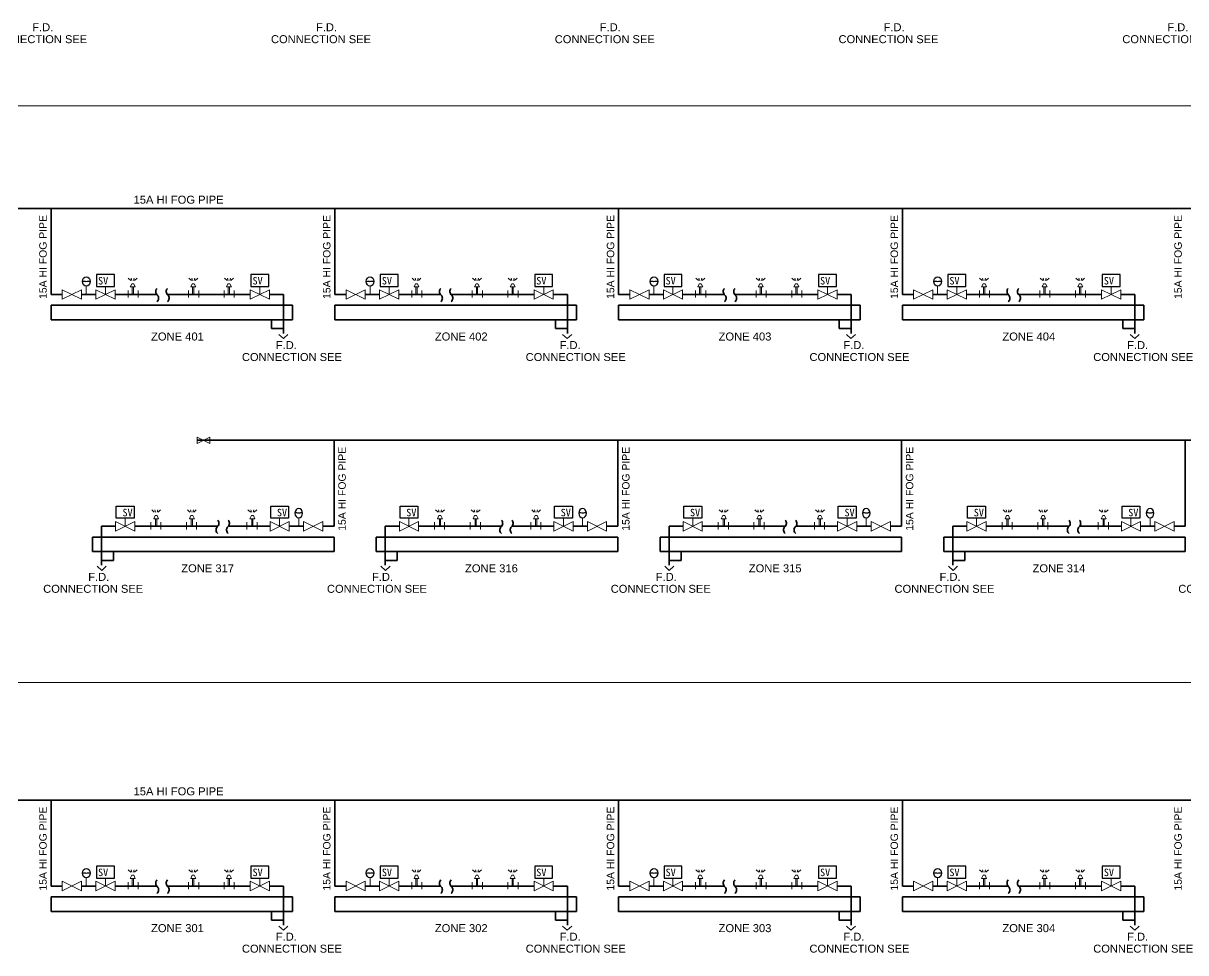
# Model space of a CAD drawing. Header units: millimetres. Extents: x 183 to 3972, y 193 to 1833.
# Drawn here: x 3010.8 to 3376.3, y 491.1 to 783.3 of the extents above; entities that cross this region are included whole.
import ezdxf

# ---------------------------------------------------------------- set-up
doc = ezdxf.new("R2010")
doc.units = ezdxf.units.MM
for name, color, linetype in [('DETL-TXT', 7, 'Continuous'), ('M-CWTR-TEXT', 7, 'Continuous'), ('M-CWTR-VAVE', 7, 'Continuous'), ('M-EQPM-TXT', 7, 'Continuous'), ('M-PIPE-CHWS12', 7, 'Continuous')]:
    doc.layers.add(name, color=color, linetype=linetype)

msp = doc.modelspace()

# ---------------------------------------------------------------- linework, layer by layer
at = {"color": 4, "linetype": 'Continuous', "lineweight": 35}
for p, q in [((3019.55, 694.67), (3019.55, 690.14)), ((3019.55, 694.67), (3095.48, 694.67)), ((3095.48, 690.14), (3095.48, 694.67)), ((3108.76, 694.67), (3108.76, 690.14)), ((3108.76, 694.67), (3184.7, 694.67)), ((3184.7, 690.14), (3184.7, 694.67)), ((3197.98, 694.67), (3197.98, 690.14)), ((3197.98, 694.67), (3273.92, 694.67)), ((3273.92, 690.14), (3273.92, 694.67)), ((3287.2, 694.67), (3287.2, 690.14)), ((3287.2, 694.67), (3363.14, 694.67)), ((3363.14, 690.14), (3363.14, 694.67)), ((3019.55, 690.14), (3095.48, 690.14)), ((3088.89, 687.37), (3088.89, 690.14)), ((3092.64, 687.37), (3088.89, 687.37)), ((3108.76, 690.14), (3184.7, 690.14)), ((3178.11, 687.37), (3178.11, 690.14)), ((3181.86, 687.37), (3178.11, 687.37)), ((3197.98, 690.14), (3273.92, 690.14)), ((3267.33, 687.37), (3267.33, 690.14)), ((3271.08, 687.37), (3267.33, 687.37)), ((3287.2, 690.14), (3363.14, 690.14)), ((3356.55, 687.37), (3356.55, 690.14)), ((3360.3, 687.37), (3356.55, 687.37)), ((3032.57, 617.27), (3032.57, 621.8)), ((3108.51, 621.8), (3032.57, 621.8)), ((3108.51, 621.8), (3108.51, 617.27)), ((3121.79, 617.27), (3121.79, 621.8)), ((3197.73, 621.8), (3121.79, 621.8)), ((3197.73, 621.8), (3197.73, 617.27)), ((3211.01, 617.27), (3211.01, 621.8)), ((3286.94, 621.8), (3211.01, 621.8)), ((3286.94, 621.8), (3286.94, 617.27)), ((3300.23, 617.27), (3300.23, 621.8)), ((3376.16, 621.8), (3300.23, 621.8)), ((3376.16, 621.8), (3376.16, 617.27)), ((3108.51, 617.27), (3032.57, 617.27)), ((3035.41, 614.5), (3039.16, 614.5)), ((3039.16, 614.5), (3039.16, 617.27)), ((3197.73, 617.27), (3121.79, 617.27)), ((3124.63, 614.5), (3128.38, 614.5)), ((3128.38, 614.5), (3128.38, 617.27)), ((3286.94, 617.27), (3211.01, 617.27)), ((3213.85, 614.5), (3217.6, 614.5)), ((3217.6, 614.5), (3217.6, 617.27)), ((3376.16, 617.27), (3300.23, 617.27)), ((3303.06, 614.5), (3306.81, 614.5)), ((3306.81, 614.5), (3306.81, 617.27)), ((3019.55, 508.68), (3019.55, 504.15)), ((3019.55, 508.68), (3095.48, 508.68)), ((3095.48, 504.15), (3095.48, 508.68)), ((3108.76, 508.68), (3108.76, 504.15)), ((3108.76, 508.68), (3184.7, 508.68)), ((3184.7, 504.15), (3184.7, 508.68)), ((3197.98, 508.68), (3197.98, 504.15)), ((3197.98, 508.68), (3273.92, 508.68)), ((3273.92, 504.15), (3273.92, 508.68)), ((3287.2, 508.68), (3287.2, 504.15)), ((3287.2, 508.68), (3363.14, 508.68)), ((3363.14, 504.15), (3363.14, 508.68)), ((3019.55, 504.15), (3095.48, 504.15)), ((3088.89, 501.38), (3088.89, 504.15)), ((3092.64, 501.38), (3088.89, 501.38)), ((3108.76, 504.15), (3184.7, 504.15)), ((3178.11, 501.38), (3178.11, 504.15)), ((3181.86, 501.38), (3178.11, 501.38)), ((3197.98, 504.15), (3273.92, 504.15)), ((3267.33, 501.38), (3267.33, 504.15)), ((3271.08, 501.38), (3267.33, 501.38)), ((3287.2, 504.15), (3363.14, 504.15)), ((3356.55, 501.38), (3356.55, 504.15)), ((3360.3, 501.38), (3356.55, 501.38))]:
    msp.add_line(p, q, dxfattribs=at)
at = {"layer": 'M-CWTR-TEXT', "color": 252, "linetype": 'Continuous', "lineweight": 35}
for p, q in [((3092.64, 686.15), (3092.64, 685.8)), ((3181.86, 686.15), (3181.86, 685.8)), ((3271.08, 686.15), (3271.08, 685.8)), ((3360.3, 686.15), (3360.3, 685.8)), ((3035.41, 613.28), (3035.41, 612.93)), ((3124.63, 613.28), (3124.63, 612.93)), ((3213.85, 613.28), (3213.85, 612.93)), ((3303.06, 613.28), (3303.06, 612.93)), ((3092.64, 500.16), (3092.64, 499.81)), ((3181.86, 500.16), (3181.86, 499.81)), ((3271.08, 500.16), (3271.08, 499.81)), ((3360.3, 500.16), (3360.3, 499.81))]:
    msp.add_line(p, q, dxfattribs=at)
at = {"layer": 'M-CWTR-VAVE', "color": 1, "lineweight": 0}
for p, q in [((2908.98, 757.41), (3881.58, 757.41)), ((2908.98, 576.09), (3881.58, 576.09))]:
    msp.add_line(p, q, dxfattribs=at)
at = {"layer": 'M-CWTR-VAVE', "color": 2, "lineweight": 0}
for p, q in [((3044.63, 702.49), (3043.82, 703.24)), ((3044.96, 702.49), (3044.75, 703.24)), ((3045.49, 702.49), (3045.7, 703.24)), ((3045.82, 702.49), (3046.63, 703.24)), ((3063.65, 702.49), (3062.84, 703.24)), ((3063.98, 702.49), (3063.77, 703.24)), ((3064.5, 702.49), (3064.71, 703.24)), ((3064.83, 702.49), (3065.64, 703.24)), ((3074.86, 702.49), (3074.05, 703.24)), ((3075.19, 702.49), (3074.98, 703.24)), ((3075.72, 702.49), (3075.93, 703.24)), ((3076.05, 702.49), (3076.86, 703.24)), ((3133.85, 702.49), (3133.04, 703.24)), ((3134.18, 702.49), (3133.97, 703.24)), ((3134.71, 702.49), (3134.91, 703.24)), ((3135.03, 702.49), (3135.84, 703.24)), ((3152.87, 702.49), (3152.06, 703.24)), ((3153.2, 702.49), (3152.99, 703.24)), ((3153.72, 702.49), (3153.93, 703.24)), ((3154.05, 702.49), (3154.86, 703.24)), ((3164.08, 702.49), (3163.27, 703.24)), ((3164.41, 702.49), (3164.2, 703.24)), ((3164.94, 702.49), (3165.14, 703.24)), ((3165.26, 702.49), (3166.07, 703.24)), ((3223.07, 702.49), (3222.26, 703.24)), ((3223.4, 702.49), (3223.19, 703.24)), ((3223.92, 702.49), (3224.13, 703.24)), ((3224.25, 702.49), (3225.06, 703.24)), ((3242.09, 702.49), (3241.28, 703.24)), ((3242.42, 702.49), (3242.21, 703.24)), ((3242.94, 702.49), (3243.15, 703.24)), ((3243.27, 702.49), (3244.08, 703.24)), ((3253.3, 702.49), (3252.49, 703.24)), ((3253.63, 702.49), (3253.42, 703.24)), ((3254.15, 702.49), (3254.36, 703.24)), ((3254.48, 702.49), (3255.29, 703.24)), ((3312.29, 702.49), (3311.48, 703.24)), ((3312.62, 702.49), (3312.41, 703.24)), ((3313.14, 702.49), (3313.35, 703.24)), ((3313.47, 702.49), (3314.28, 703.24)), ((3331.31, 702.49), (3330.5, 703.24)), ((3331.63, 702.49), (3331.43, 703.24)), ((3332.16, 702.49), (3332.37, 703.24)), ((3332.49, 702.49), (3333.3, 703.24)), ((3342.52, 702.49), (3341.71, 703.24)), ((3342.85, 702.49), (3342.64, 703.24)), ((3343.37, 702.49), (3343.58, 703.24)), ((3343.7, 702.49), (3344.51, 703.24)), ((3023.07, 699.59), (3023.07, 696.57)), ((3029.1, 699.59), (3023.07, 696.57)), ((3023.07, 699.59), (3029.1, 696.57)), ((3029.1, 696.57), (3029.1, 699.59)), ((3030.63, 698.08), (3030.63, 700.68)), ((3033.62, 699.59), (3033.62, 696.57)), ((3039.66, 699.59), (3033.62, 696.57)), ((3033.62, 699.59), (3039.66, 696.57)), ((3036.64, 698.08), (3036.64, 700.61)), ((3039.66, 696.57), (3039.66, 699.59)), ((3043.75, 699.34), (3043.75, 697.1)), ((3044.45, 700.44), (3044.92, 701.47)), ((3044.45, 700.44), (3046, 700.44)), ((3045.53, 701.47), (3044.92, 701.47)), ((3045.03, 698.36), (3045.03, 700.44)), ((3045.43, 698.36), (3045.43, 700.44)), ((3046, 700.44), (3045.53, 701.47)), ((3046.93, 699.34), (3046.93, 697.1)), ((3062.77, 699.34), (3062.77, 697.1)), ((3063.46, 700.44), (3063.93, 701.47)), ((3063.46, 700.44), (3065.02, 700.44)), ((3064.55, 701.47), (3063.93, 701.47)), ((3064.04, 698.36), (3064.04, 700.44)), ((3064.44, 698.36), (3064.44, 700.44)), ((3065.02, 700.44), (3064.55, 701.47)), ((3065.95, 699.34), (3065.95, 697.1)), ((3073.98, 699.34), (3073.98, 697.1)), ((3074.68, 700.44), (3075.15, 701.47)), ((3074.68, 700.44), (3076.23, 700.44)), ((3075.76, 701.47), (3075.15, 701.47)), ((3075.26, 698.36), (3075.26, 700.44)), ((3075.66, 698.36), (3075.66, 700.44)), ((3076.23, 700.44), (3075.76, 701.47)), ((3077.16, 699.34), (3077.16, 697.1)), ((3082.19, 699.59), (3082.19, 696.57)), ((3088.22, 699.59), (3082.19, 696.57)), ((3082.19, 699.59), (3088.22, 696.57)), ((3085.21, 698.08), (3085.21, 700.61)), ((3088.22, 696.57), (3088.22, 699.59)), ((3112.29, 699.59), (3112.29, 696.57)), ((3118.32, 699.59), (3112.29, 696.57)), ((3112.29, 699.59), (3118.32, 696.57)), ((3118.32, 696.57), (3118.32, 699.59)), ((3119.85, 698.08), (3119.85, 700.68)), ((3122.84, 699.59), (3122.84, 696.57)), ((3128.88, 699.59), (3122.84, 696.57)), ((3122.84, 699.59), (3128.88, 696.57)), ((3125.86, 698.08), (3125.86, 700.61)), ((3128.88, 696.57), (3128.88, 699.59)), ((3132.97, 699.34), (3132.97, 697.1)), ((3133.67, 700.44), (3134.13, 701.47)), ((3133.67, 700.44), (3135.22, 700.44)), ((3134.75, 701.47), (3134.13, 701.47)), ((3134.25, 698.36), (3134.25, 700.44)), ((3134.64, 698.36), (3134.64, 700.44)), ((3135.22, 700.44), (3134.75, 701.47)), ((3136.15, 699.34), (3136.15, 697.1)), ((3151.98, 699.34), (3151.98, 697.1)), ((3152.68, 700.44), (3153.15, 701.47)), ((3152.68, 700.44), (3154.23, 700.44)), ((3153.77, 701.47), (3153.15, 701.47)), ((3153.26, 698.36), (3153.26, 700.44)), ((3153.66, 698.36), (3153.66, 700.44)), ((3154.23, 700.44), (3153.77, 701.47)), ((3155.17, 699.34), (3155.17, 697.1)), ((3163.2, 699.34), (3163.2, 697.1)), ((3163.9, 700.44), (3164.36, 701.47)), ((3163.9, 700.44), (3165.45, 700.44)), ((3164.98, 701.47), (3164.36, 701.47)), ((3164.48, 698.36), (3164.48, 700.44)), ((3164.87, 698.36), (3164.87, 700.44)), ((3165.45, 700.44), (3164.98, 701.47)), ((3166.38, 699.34), (3166.38, 697.1)), ((3171.41, 699.59), (3171.41, 696.57)), ((3177.44, 699.59), (3171.41, 696.57)), ((3171.41, 699.59), (3177.44, 696.57)), ((3174.42, 698.08), (3174.42, 700.61)), ((3177.44, 696.57), (3177.44, 699.59)), ((3201.5, 699.59), (3201.5, 696.57)), ((3207.54, 699.59), (3201.5, 696.57)), ((3201.5, 699.59), (3207.54, 696.57)), ((3207.54, 696.57), (3207.54, 699.59)), ((3209.07, 698.08), (3209.07, 700.68)), ((3212.06, 699.59), (3212.06, 696.57)), ((3218.09, 699.59), (3212.06, 696.57)), ((3212.06, 699.59), (3218.09, 696.57)), ((3215.08, 698.08), (3215.08, 700.61)), ((3218.09, 696.57), (3218.09, 699.59)), ((3222.19, 699.34), (3222.19, 697.1)), ((3222.89, 700.44), (3223.35, 701.47)), ((3222.89, 700.44), (3224.44, 700.44)), ((3223.97, 701.47), (3223.35, 701.47)), ((3223.46, 698.36), (3223.46, 700.44)), ((3223.86, 698.36), (3223.86, 700.44)), ((3224.44, 700.44), (3223.97, 701.47)), ((3225.37, 699.34), (3225.37, 697.1)), ((3241.2, 699.34), (3241.2, 697.1)), ((3241.9, 700.44), (3242.37, 701.47)), ((3241.9, 700.44), (3243.45, 700.44)), ((3242.99, 701.47), (3242.37, 701.47)), ((3242.48, 698.36), (3242.48, 700.44)), ((3242.88, 698.36), (3242.88, 700.44)), ((3243.45, 700.44), (3242.99, 701.47)), ((3244.38, 699.34), (3244.38, 697.1)), ((3252.42, 699.34), (3252.42, 697.1)), ((3253.12, 700.44), (3253.58, 701.47)), ((3253.12, 700.44), (3254.67, 700.44)), ((3254.2, 701.47), (3253.58, 701.47)), ((3253.69, 698.36), (3253.69, 700.44)), ((3254.09, 698.36), (3254.09, 700.44)), ((3254.67, 700.44), (3254.2, 701.47)), ((3255.6, 699.34), (3255.6, 697.1)), ((3260.62, 699.59), (3260.62, 696.57)), ((3266.66, 699.59), (3260.62, 696.57)), ((3260.62, 699.59), (3266.66, 696.57)), ((3263.64, 698.08), (3263.64, 700.61)), ((3266.66, 696.57), (3266.66, 699.59)), ((3290.72, 699.59), (3290.72, 696.57)), ((3296.76, 699.59), (3290.72, 696.57)), ((3290.72, 699.59), (3296.76, 696.57)), ((3296.76, 696.57), (3296.76, 699.59)), ((3298.29, 698.08), (3298.29, 700.68)), ((3301.28, 699.59), (3301.28, 696.57)), ((3307.31, 699.59), (3301.28, 696.57)), ((3301.28, 699.59), (3307.31, 696.57)), ((3304.29, 698.08), (3304.29, 700.61)), ((3307.31, 696.57), (3307.31, 699.59)), ((3311.41, 699.34), (3311.41, 697.1)), ((3312.11, 700.44), (3312.57, 701.47)), ((3312.11, 700.44), (3313.66, 700.44)), ((3313.19, 701.47), (3312.57, 701.47)), ((3312.68, 698.36), (3312.68, 700.44)), ((3313.08, 698.36), (3313.08, 700.44)), ((3313.66, 700.44), (3313.19, 701.47)), ((3314.59, 699.34), (3314.59, 697.1)), ((3330.42, 699.34), (3330.42, 697.1)), ((3331.12, 700.44), (3331.59, 701.47)), ((3331.12, 700.44), (3332.67, 700.44)), ((3332.21, 701.47), (3331.59, 701.47)), ((3331.7, 698.36), (3331.7, 700.44)), ((3332.1, 698.36), (3332.1, 700.44)), ((3332.67, 700.44), (3332.21, 701.47)), ((3333.6, 699.34), (3333.6, 697.1)), ((3341.64, 699.34), (3341.64, 697.1)), ((3342.34, 700.44), (3342.8, 701.47)), ((3342.34, 700.44), (3343.89, 700.44)), ((3343.42, 701.47), (3342.8, 701.47)), ((3342.91, 698.36), (3342.91, 700.44)), ((3343.31, 698.36), (3343.31, 700.44)), ((3343.89, 700.44), (3343.42, 701.47)), ((3344.82, 699.34), (3344.82, 697.1)), ((3349.84, 699.59), (3349.84, 696.57)), ((3355.88, 699.59), (3349.84, 696.57)), ((3349.84, 699.59), (3355.88, 696.57)), ((3352.86, 698.08), (3352.86, 700.61)), ((3355.88, 696.57), (3355.88, 699.59)), ((3091.16, 685.5), (3092.59, 684.21)), ((3094.02, 685.5), (3092.59, 684.21)), ((3180.38, 685.5), (3181.81, 684.21)), ((3183.24, 685.5), (3181.81, 684.21)), ((3269.6, 685.5), (3271.03, 684.21)), ((3272.46, 685.5), (3271.03, 684.21)), ((3358.82, 685.5), (3360.25, 684.21)), ((3361.68, 685.5), (3360.25, 684.21)), ((3065.43, 653.27), (3065.43, 651.26)), ((3065.43, 653.27), (3069.45, 651.26)), ((3069.45, 653.27), (3065.43, 651.26)), ((3069.45, 651.26), (3069.45, 653.27)), ((3052.01, 629.62), (3051.2, 630.37)), ((3052.34, 629.62), (3052.13, 630.37)), ((3052.86, 629.62), (3053.07, 630.37)), ((3053.19, 629.62), (3054, 630.37)), ((3063.22, 629.62), (3062.41, 630.37)), ((3063.55, 629.62), (3063.34, 630.37)), ((3064.08, 629.62), (3064.28, 630.37)), ((3064.4, 629.62), (3065.21, 630.37)), ((3082.24, 629.62), (3081.43, 630.37)), ((3082.57, 629.62), (3082.36, 630.37)), ((3083.09, 629.62), (3083.3, 630.37)), ((3083.42, 629.62), (3084.23, 630.37)), ((3141.23, 629.62), (3140.42, 630.37)), ((3141.55, 629.62), (3141.35, 630.37)), ((3142.08, 629.62), (3142.29, 630.37)), ((3142.41, 629.62), (3143.22, 630.37)), ((3152.44, 629.62), (3151.63, 630.37)), ((3152.77, 629.62), (3152.56, 630.37)), ((3153.29, 629.62), (3153.5, 630.37)), ((3153.62, 629.62), (3154.43, 630.37)), ((3171.46, 629.62), (3170.65, 630.37)), ((3171.78, 629.62), (3171.58, 630.37)), ((3172.31, 629.62), (3172.52, 630.37)), ((3172.64, 629.62), (3173.45, 630.37)), ((3230.44, 629.62), (3229.63, 630.37)), ((3230.77, 629.62), (3230.57, 630.37)), ((3231.3, 629.62), (3231.51, 630.37)), ((3231.63, 629.62), (3232.44, 630.37)), ((3241.66, 629.62), (3240.85, 630.37)), ((3241.99, 629.62), (3241.78, 630.37)), ((3242.51, 629.62), (3242.72, 630.37)), ((3242.84, 629.62), (3243.65, 630.37)), ((3260.67, 629.62), (3259.86, 630.37)), ((3261, 629.62), (3260.8, 630.37)), ((3261.53, 629.62), (3261.74, 630.37)), ((3261.86, 629.62), (3262.67, 630.37)), ((3319.66, 629.62), (3318.85, 630.37)), ((3319.99, 629.62), (3319.78, 630.37)), ((3320.52, 629.62), (3320.72, 630.37)), ((3320.85, 629.62), (3321.65, 630.37)), ((3330.88, 629.62), (3330.07, 630.37)), ((3331.21, 629.62), (3331, 630.37)), ((3331.73, 629.62), (3331.94, 630.37)), ((3332.06, 629.62), (3332.87, 630.37)), ((3349.89, 629.62), (3349.08, 630.37)), ((3350.22, 629.62), (3350.01, 630.37)), ((3350.75, 629.62), (3350.95, 630.37)), ((3351.08, 629.62), (3351.88, 630.37)), ((3039.83, 623.7), (3039.83, 626.72)), ((3039.83, 626.72), (3045.87, 623.7)), ((3045.87, 626.72), (3039.83, 623.7)), ((3042.85, 625.21), (3042.85, 627.74)), ((3045.87, 626.72), (3045.87, 623.7)), ((3050.89, 626.47), (3050.89, 624.23)), ((3051.82, 627.57), (3052.29, 628.6)), ((3053.37, 627.57), (3051.82, 627.57)), ((3052.29, 628.6), (3052.91, 628.6)), ((3052.4, 625.49), (3052.4, 627.57)), ((3052.8, 625.49), (3052.8, 627.57)), ((3053.37, 627.57), (3052.91, 628.6)), ((3054.07, 626.47), (3054.07, 624.23)), ((3062.11, 626.47), (3062.11, 624.23)), ((3063.04, 627.57), (3063.5, 628.6)), ((3064.59, 627.57), (3063.04, 627.57)), ((3063.5, 628.6), (3064.12, 628.6)), ((3063.61, 625.49), (3063.61, 627.57)), ((3064.01, 625.49), (3064.01, 627.57)), ((3064.59, 627.57), (3064.12, 628.6)), ((3065.29, 626.47), (3065.29, 624.23)), ((3081.12, 626.47), (3081.12, 624.23)), ((3082.05, 627.57), (3082.52, 628.6)), ((3083.6, 627.57), (3082.05, 627.57)), ((3082.52, 628.6), (3083.14, 628.6)), ((3082.63, 625.49), (3082.63, 627.57)), ((3083.03, 625.49), (3083.03, 627.57)), ((3083.6, 627.57), (3083.14, 628.6)), ((3084.3, 626.47), (3084.3, 624.23)), ((3088.4, 623.7), (3088.4, 626.72)), ((3088.4, 626.72), (3094.43, 623.7)), ((3094.43, 626.72), (3088.4, 623.7)), ((3091.41, 625.21), (3091.41, 627.74)), ((3094.43, 626.72), (3094.43, 623.7)), ((3097.42, 625.21), (3097.42, 627.81)), ((3098.95, 623.7), (3098.95, 626.72)), ((3098.95, 626.72), (3104.99, 623.7)), ((3104.99, 626.72), (3098.95, 623.7)), ((3104.99, 626.72), (3104.99, 623.7)), ((3129.05, 623.7), (3129.05, 626.72)), ((3129.05, 626.72), (3135.08, 623.7)), ((3135.08, 626.72), (3129.05, 623.7)), ((3132.07, 625.21), (3132.07, 627.74)), ((3135.08, 626.72), (3135.08, 623.7)), ((3140.11, 626.47), (3140.11, 624.23)), ((3141.04, 627.57), (3141.51, 628.6)), ((3142.59, 627.57), (3141.04, 627.57)), ((3141.51, 628.6), (3142.13, 628.6)), ((3141.62, 625.49), (3141.62, 627.57)), ((3142.02, 625.49), (3142.02, 627.57)), ((3142.59, 627.57), (3142.13, 628.6)), ((3143.29, 626.47), (3143.29, 624.23)), ((3151.32, 626.47), (3151.32, 624.23)), ((3152.26, 627.57), (3152.72, 628.6)), ((3153.81, 627.57), (3152.26, 627.57)), ((3152.72, 628.6), (3153.34, 628.6)), ((3152.83, 625.49), (3152.83, 627.57)), ((3153.23, 625.49), (3153.23, 627.57)), ((3153.81, 627.57), (3153.34, 628.6)), ((3154.51, 626.47), (3154.51, 624.23)), ((3170.34, 626.47), (3170.34, 624.23)), ((3171.27, 627.57), (3171.74, 628.6)), ((3172.82, 627.57), (3171.27, 627.57)), ((3171.74, 628.6), (3172.36, 628.6)), ((3171.85, 625.49), (3171.85, 627.57)), ((3172.25, 625.49), (3172.25, 627.57)), ((3172.82, 627.57), (3172.36, 628.6)), ((3173.52, 626.47), (3173.52, 624.23)), ((3177.62, 623.7), (3177.62, 626.72)), ((3177.62, 626.72), (3183.65, 623.7)), ((3183.65, 626.72), (3177.62, 623.7)), ((3180.63, 625.21), (3180.63, 627.74)), ((3183.65, 626.72), (3183.65, 623.7)), ((3186.64, 625.21), (3186.64, 627.81)), ((3188.17, 623.7), (3188.17, 626.72)), ((3188.17, 626.72), (3194.21, 623.7)), ((3194.21, 626.72), (3188.17, 623.7)), ((3194.21, 626.72), (3194.21, 623.7)), ((3218.27, 623.7), (3218.27, 626.72)), ((3218.27, 626.72), (3224.3, 623.7)), ((3224.3, 626.72), (3218.27, 623.7)), ((3221.29, 625.21), (3221.29, 627.74)), ((3224.3, 626.72), (3224.3, 623.7)), ((3229.33, 626.47), (3229.33, 624.23)), ((3230.26, 627.57), (3230.73, 628.6)), ((3231.81, 627.57), (3230.26, 627.57)), ((3230.73, 628.6), (3231.34, 628.6)), ((3230.83, 625.49), (3230.83, 627.57)), ((3231.23, 625.49), (3231.23, 627.57)), ((3231.81, 627.57), (3231.34, 628.6)), ((3232.51, 626.47), (3232.51, 624.23)), ((3240.54, 626.47), (3240.54, 624.23)), ((3241.47, 627.57), (3241.94, 628.6)), ((3243.03, 627.57), (3241.47, 627.57)), ((3241.94, 628.6), (3242.56, 628.6)), ((3242.05, 625.49), (3242.05, 627.57)), ((3242.45, 625.49), (3242.45, 627.57)), ((3243.03, 627.57), (3242.56, 628.6)), ((3243.72, 626.47), (3243.72, 624.23)), ((3259.56, 626.47), (3259.56, 624.23)), ((3260.49, 627.57), (3260.96, 628.6)), ((3262.04, 627.57), (3260.49, 627.57)), ((3260.96, 628.6), (3261.57, 628.6)), ((3261.06, 625.49), (3261.06, 627.57)), ((3261.46, 625.49), (3261.46, 627.57)), ((3262.04, 627.57), (3261.57, 628.6)), ((3262.74, 626.47), (3262.74, 624.23)), ((3266.83, 623.7), (3266.83, 626.72)), ((3266.83, 626.72), (3272.87, 623.7)), ((3272.87, 626.72), (3266.83, 623.7)), ((3269.85, 625.21), (3269.85, 627.74)), ((3272.87, 626.72), (3272.87, 623.7)), ((3275.86, 625.21), (3275.86, 627.81)), ((3277.39, 623.7), (3277.39, 626.72)), ((3277.39, 626.72), (3283.42, 623.7)), ((3283.42, 626.72), (3277.39, 623.7)), ((3283.42, 626.72), (3283.42, 623.7)), ((3307.49, 623.7), (3307.49, 626.72)), ((3307.49, 626.72), (3313.52, 623.7)), ((3313.52, 626.72), (3307.49, 623.7)), ((3310.5, 625.21), (3310.5, 627.74)), ((3313.52, 626.72), (3313.52, 623.7)), ((3318.55, 626.47), (3318.55, 624.23)), ((3319.48, 627.57), (3319.95, 628.6)), ((3321.03, 627.57), (3319.48, 627.57)), ((3319.95, 628.6), (3320.56, 628.6)), ((3320.05, 625.49), (3320.05, 627.57)), ((3320.45, 625.49), (3320.45, 627.57)), ((3321.03, 627.57), (3320.56, 628.6)), ((3321.73, 626.47), (3321.73, 624.23)), ((3329.76, 626.47), (3329.76, 624.23)), ((3330.69, 627.57), (3331.16, 628.6)), ((3332.24, 627.57), (3330.69, 627.57)), ((3331.16, 628.6), (3331.78, 628.6)), ((3331.27, 625.49), (3331.27, 627.57)), ((3331.67, 625.49), (3331.67, 627.57)), ((3332.24, 627.57), (3331.78, 628.6)), ((3332.94, 626.47), (3332.94, 624.23)), ((3348.78, 626.47), (3348.78, 624.23)), ((3349.71, 627.57), (3350.18, 628.6)), ((3351.26, 627.57), (3349.71, 627.57)), ((3350.18, 628.6), (3350.79, 628.6)), ((3350.28, 625.49), (3350.28, 627.57)), ((3350.68, 625.49), (3350.68, 627.57)), ((3351.26, 627.57), (3350.79, 628.6)), ((3351.96, 626.47), (3351.96, 624.23)), ((3356.05, 623.7), (3356.05, 626.72)), ((3356.05, 626.72), (3362.09, 623.7)), ((3362.09, 626.72), (3356.05, 623.7)), ((3359.07, 625.21), (3359.07, 627.74)), ((3362.09, 626.72), (3362.09, 623.7)), ((3365.08, 625.21), (3365.08, 627.81)), ((3366.61, 623.7), (3366.61, 626.72)), ((3366.61, 626.72), (3372.64, 623.7)), ((3372.64, 626.72), (3366.61, 623.7)), ((3372.64, 626.72), (3372.64, 623.7)), ((3034.03, 612.63), (3035.46, 611.34)), ((3036.89, 612.63), (3035.46, 611.34)), ((3123.25, 612.63), (3124.68, 611.34)), ((3126.11, 612.63), (3124.68, 611.34)), ((3212.47, 612.63), (3213.9, 611.34)), ((3215.33, 612.63), (3213.9, 611.34)), ((3301.69, 612.63), (3303.12, 611.34)), ((3304.55, 612.63), (3303.12, 611.34)), ((3044.63, 516.49), (3043.82, 517.25)), ((3044.45, 514.45), (3044.92, 515.48)), ((3044.96, 516.49), (3044.75, 517.25)), ((3045.53, 515.48), (3044.92, 515.48)), ((3045.49, 516.49), (3045.7, 517.25)), ((3046, 514.45), (3045.53, 515.48)), ((3045.82, 516.49), (3046.63, 517.25)), ((3063.65, 516.49), (3062.84, 517.25)), ((3063.46, 514.45), (3063.93, 515.48)), ((3063.98, 516.49), (3063.77, 517.25)), ((3064.55, 515.48), (3063.93, 515.48)), ((3064.5, 516.49), (3064.71, 517.25)), ((3065.02, 514.45), (3064.55, 515.48)), ((3064.83, 516.49), (3065.64, 517.25)), ((3074.86, 516.49), (3074.05, 517.25)), ((3074.68, 514.45), (3075.15, 515.48)), ((3075.19, 516.49), (3074.98, 517.25)), ((3075.76, 515.48), (3075.15, 515.48)), ((3075.72, 516.49), (3075.93, 517.25)), ((3076.23, 514.45), (3075.76, 515.48)), ((3076.05, 516.49), (3076.86, 517.25)), ((3133.85, 516.49), (3133.04, 517.25)), ((3133.67, 514.45), (3134.13, 515.48)), ((3134.18, 516.49), (3133.97, 517.25)), ((3134.75, 515.48), (3134.13, 515.48)), ((3134.71, 516.49), (3134.91, 517.25)), ((3135.22, 514.45), (3134.75, 515.48)), ((3135.03, 516.49), (3135.84, 517.25)), ((3152.87, 516.49), (3152.06, 517.25)), ((3152.68, 514.45), (3153.15, 515.48)), ((3153.2, 516.49), (3152.99, 517.25)), ((3153.77, 515.48), (3153.15, 515.48)), ((3153.72, 516.49), (3153.93, 517.25)), ((3154.23, 514.45), (3153.77, 515.48)), ((3154.05, 516.49), (3154.86, 517.25)), ((3164.08, 516.49), (3163.27, 517.25)), ((3163.9, 514.45), (3164.36, 515.48)), ((3164.41, 516.49), (3164.2, 517.25)), ((3164.98, 515.48), (3164.36, 515.48)), ((3164.94, 516.49), (3165.14, 517.25)), ((3165.45, 514.45), (3164.98, 515.48)), ((3165.26, 516.49), (3166.07, 517.25)), ((3223.07, 516.49), (3222.26, 517.25)), ((3222.89, 514.45), (3223.35, 515.48)), ((3223.4, 516.49), (3223.19, 517.25)), ((3223.97, 515.48), (3223.35, 515.48)), ((3223.92, 516.49), (3224.13, 517.25)), ((3224.44, 514.45), (3223.97, 515.48)), ((3224.25, 516.49), (3225.06, 517.25)), ((3242.09, 516.49), (3241.28, 517.25)), ((3241.9, 514.45), (3242.37, 515.48)), ((3242.42, 516.49), (3242.21, 517.25)), ((3242.99, 515.48), (3242.37, 515.48)), ((3242.94, 516.49), (3243.15, 517.25)), ((3243.45, 514.45), (3242.99, 515.48)), ((3243.27, 516.49), (3244.08, 517.25)), ((3253.3, 516.49), (3252.49, 517.25)), ((3253.12, 514.45), (3253.58, 515.48)), ((3253.63, 516.49), (3253.42, 517.25)), ((3254.2, 515.48), (3253.58, 515.48)), ((3254.15, 516.49), (3254.36, 517.25)), ((3254.67, 514.45), (3254.2, 515.48)), ((3254.48, 516.49), (3255.29, 517.25)), ((3312.29, 516.49), (3311.48, 517.25)), ((3312.11, 514.45), (3312.57, 515.48)), ((3312.62, 516.49), (3312.41, 517.25)), ((3313.19, 515.48), (3312.57, 515.48)), ((3313.14, 516.49), (3313.35, 517.25)), ((3313.66, 514.45), (3313.19, 515.48)), ((3313.47, 516.49), (3314.28, 517.25)), ((3331.31, 516.49), (3330.5, 517.25)), ((3331.12, 514.45), (3331.59, 515.48)), ((3331.63, 516.49), (3331.43, 517.25)), ((3332.21, 515.48), (3331.59, 515.48)), ((3332.16, 516.49), (3332.37, 517.25)), ((3332.67, 514.45), (3332.21, 515.48)), ((3332.49, 516.49), (3333.3, 517.25)), ((3342.52, 516.49), (3341.71, 517.25)), ((3342.34, 514.45), (3342.8, 515.48)), ((3342.85, 516.49), (3342.64, 517.25)), ((3343.42, 515.48), (3342.8, 515.48)), ((3343.37, 516.49), (3343.58, 517.25)), ((3343.89, 514.45), (3343.42, 515.48)), ((3343.7, 516.49), (3344.51, 517.25)), ((3023.07, 513.59), (3023.07, 510.58)), ((3029.1, 513.59), (3023.07, 510.58)), ((3023.07, 513.59), (3029.1, 510.58)), ((3029.1, 510.58), (3029.1, 513.59)), ((3030.63, 512.09), (3030.63, 514.69)), ((3033.62, 513.59), (3033.62, 510.58)), ((3039.66, 513.59), (3033.62, 510.58)), ((3033.62, 513.59), (3039.66, 510.58)), ((3036.64, 512.09), (3036.64, 514.62)), ((3039.66, 510.58), (3039.66, 513.59)), ((3043.75, 513.35), (3043.75, 511.11)), ((3044.45, 514.45), (3046, 514.45)), ((3045.03, 512.37), (3045.03, 514.45)), ((3045.43, 512.37), (3045.43, 514.45)), ((3046.93, 513.35), (3046.93, 511.11)), ((3062.77, 513.35), (3062.77, 511.11)), ((3063.46, 514.45), (3065.02, 514.45)), ((3064.04, 512.37), (3064.04, 514.45)), ((3064.44, 512.37), (3064.44, 514.45)), ((3065.95, 513.35), (3065.95, 511.11)), ((3073.98, 513.35), (3073.98, 511.11)), ((3074.68, 514.45), (3076.23, 514.45)), ((3075.26, 512.37), (3075.26, 514.45)), ((3075.66, 512.37), (3075.66, 514.45)), ((3077.16, 513.35), (3077.16, 511.11)), ((3082.19, 513.59), (3082.19, 510.58)), ((3088.22, 513.59), (3082.19, 510.58)), ((3082.19, 513.59), (3088.22, 510.58)), ((3085.21, 512.09), (3085.21, 514.62)), ((3088.22, 510.58), (3088.22, 513.59)), ((3112.29, 513.59), (3112.29, 510.58)), ((3118.32, 513.59), (3112.29, 510.58)), ((3112.29, 513.59), (3118.32, 510.58)), ((3118.32, 510.58), (3118.32, 513.59)), ((3119.85, 512.09), (3119.85, 514.69)), ((3122.84, 513.59), (3122.84, 510.58)), ((3128.88, 513.59), (3122.84, 510.58)), ((3122.84, 513.59), (3128.88, 510.58)), ((3125.86, 512.09), (3125.86, 514.62)), ((3128.88, 510.58), (3128.88, 513.59)), ((3132.97, 513.35), (3132.97, 511.11)), ((3133.67, 514.45), (3135.22, 514.45)), ((3134.25, 512.37), (3134.25, 514.45)), ((3134.64, 512.37), (3134.64, 514.45)), ((3136.15, 513.35), (3136.15, 511.11)), ((3151.98, 513.35), (3151.98, 511.11)), ((3152.68, 514.45), (3154.23, 514.45)), ((3153.26, 512.37), (3153.26, 514.45)), ((3153.66, 512.37), (3153.66, 514.45)), ((3155.17, 513.35), (3155.17, 511.11)), ((3163.2, 513.35), (3163.2, 511.11)), ((3163.9, 514.45), (3165.45, 514.45)), ((3164.48, 512.37), (3164.48, 514.45)), ((3164.87, 512.37), (3164.87, 514.45)), ((3166.38, 513.35), (3166.38, 511.11)), ((3171.41, 513.59), (3171.41, 510.58)), ((3177.44, 513.59), (3171.41, 510.58)), ((3171.41, 513.59), (3177.44, 510.58)), ((3174.42, 512.09), (3174.42, 514.62)), ((3177.44, 510.58), (3177.44, 513.59)), ((3201.5, 513.59), (3201.5, 510.58)), ((3207.54, 513.59), (3201.5, 510.58)), ((3201.5, 513.59), (3207.54, 510.58)), ((3207.54, 510.58), (3207.54, 513.59)), ((3209.07, 512.09), (3209.07, 514.69)), ((3212.06, 513.59), (3212.06, 510.58)), ((3218.09, 513.59), (3212.06, 510.58)), ((3212.06, 513.59), (3218.09, 510.58)), ((3215.08, 512.09), (3215.08, 514.62)), ((3218.09, 510.58), (3218.09, 513.59)), ((3222.19, 513.35), (3222.19, 511.11)), ((3222.89, 514.45), (3224.44, 514.45)), ((3223.46, 512.37), (3223.46, 514.45)), ((3223.86, 512.37), (3223.86, 514.45)), ((3225.37, 513.35), (3225.37, 511.11)), ((3241.2, 513.35), (3241.2, 511.11)), ((3241.9, 514.45), (3243.45, 514.45)), ((3242.48, 512.37), (3242.48, 514.45)), ((3242.88, 512.37), (3242.88, 514.45)), ((3244.38, 513.35), (3244.38, 511.11)), ((3252.42, 513.35), (3252.42, 511.11)), ((3253.12, 514.45), (3254.67, 514.45)), ((3253.69, 512.37), (3253.69, 514.45)), ((3254.09, 512.37), (3254.09, 514.45)), ((3255.6, 513.35), (3255.6, 511.11)), ((3260.62, 513.59), (3260.62, 510.58)), ((3266.66, 513.59), (3260.62, 510.58)), ((3260.62, 513.59), (3266.66, 510.58)), ((3263.64, 512.09), (3263.64, 514.62)), ((3266.66, 510.58), (3266.66, 513.59)), ((3290.72, 513.59), (3290.72, 510.58)), ((3296.76, 513.59), (3290.72, 510.58)), ((3290.72, 513.59), (3296.76, 510.58)), ((3296.76, 510.58), (3296.76, 513.59)), ((3298.29, 512.09), (3298.29, 514.69)), ((3301.28, 513.59), (3301.28, 510.58)), ((3307.31, 513.59), (3301.28, 510.58)), ((3301.28, 513.59), (3307.31, 510.58)), ((3304.29, 512.09), (3304.29, 514.62)), ((3307.31, 510.58), (3307.31, 513.59)), ((3311.41, 513.35), (3311.41, 511.11)), ((3312.11, 514.45), (3313.66, 514.45)), ((3312.68, 512.37), (3312.68, 514.45)), ((3313.08, 512.37), (3313.08, 514.45)), ((3314.59, 513.35), (3314.59, 511.11)), ((3330.42, 513.35), (3330.42, 511.11)), ((3331.12, 514.45), (3332.67, 514.45)), ((3331.7, 512.37), (3331.7, 514.45)), ((3332.1, 512.37), (3332.1, 514.45)), ((3333.6, 513.35), (3333.6, 511.11)), ((3341.64, 513.35), (3341.64, 511.11)), ((3342.34, 514.45), (3343.89, 514.45)), ((3342.91, 512.37), (3342.91, 514.45)), ((3343.31, 512.37), (3343.31, 514.45)), ((3344.82, 513.35), (3344.82, 511.11)), ((3349.84, 513.59), (3349.84, 510.58)), ((3355.88, 513.59), (3349.84, 510.58)), ((3349.84, 513.59), (3355.88, 510.58)), ((3352.86, 512.09), (3352.86, 514.62)), ((3355.88, 510.58), (3355.88, 513.59)), ((3091.16, 499.51), (3092.59, 498.22)), ((3094.02, 499.51), (3092.59, 498.22)), ((3180.38, 499.51), (3181.81, 498.22)), ((3183.24, 499.51), (3181.81, 498.22)), ((3269.6, 499.51), (3271.03, 498.22)), ((3272.46, 499.51), (3271.03, 498.22)), ((3358.82, 499.51), (3360.25, 498.22)), ((3361.68, 499.51), (3360.25, 498.22))]:
    msp.add_line(p, q, dxfattribs=at)
at = {"layer": 'M-CWTR-VAVE', "color": 2}
for points in [[(3033.82, 700.61), (3039.45, 700.61), (3039.45, 704.38), (3033.82, 704.38)], [(3082.39, 700.61), (3088.02, 700.61), (3088.02, 704.38), (3082.39, 704.38)], [(3123.04, 700.61), (3128.67, 700.61), (3128.67, 704.38), (3123.04, 704.38)], [(3171.61, 700.61), (3177.24, 700.61), (3177.24, 704.38), (3171.61, 704.38)], [(3212.26, 700.61), (3217.89, 700.61), (3217.89, 704.38), (3212.26, 704.38)], [(3260.83, 700.61), (3266.46, 700.61), (3266.46, 704.38), (3260.83, 704.38)], [(3301.48, 700.61), (3307.11, 700.61), (3307.11, 704.38), (3301.48, 704.38)], [(3350.05, 700.61), (3355.68, 700.61), (3355.68, 704.38), (3350.05, 704.38)], [(3045.66, 627.74), (3040.03, 627.74), (3040.03, 631.51), (3045.66, 631.51)], [(3094.23, 627.74), (3088.6, 627.74), (3088.6, 631.51), (3094.23, 631.51)], [(3134.88, 627.74), (3129.25, 627.74), (3129.25, 631.51), (3134.88, 631.51)], [(3183.45, 627.74), (3177.82, 627.74), (3177.82, 631.51), (3183.45, 631.51)], [(3224.1, 627.74), (3218.47, 627.74), (3218.47, 631.51), (3224.1, 631.51)], [(3272.67, 627.74), (3267.04, 627.74), (3267.04, 631.51), (3272.67, 631.51)], [(3313.32, 627.74), (3307.69, 627.74), (3307.69, 631.51), (3313.32, 631.51)], [(3361.89, 627.74), (3356.26, 627.74), (3356.26, 631.51), (3361.89, 631.51)], [(3033.82, 514.62), (3039.45, 514.62), (3039.45, 518.39), (3033.82, 518.39)], [(3082.39, 514.62), (3088.02, 514.62), (3088.02, 518.39), (3082.39, 518.39)], [(3123.04, 514.62), (3128.67, 514.62), (3128.67, 518.39), (3123.04, 518.39)], [(3171.61, 514.62), (3177.24, 514.62), (3177.24, 518.39), (3171.61, 518.39)], [(3212.26, 514.62), (3217.89, 514.62), (3217.89, 518.39), (3212.26, 518.39)], [(3260.83, 514.62), (3266.46, 514.62), (3266.46, 518.39), (3260.83, 518.39)], [(3301.48, 514.62), (3307.11, 514.62), (3307.11, 518.39), (3301.48, 518.39)], [(3350.05, 514.62), (3355.68, 514.62), (3355.68, 518.39), (3350.05, 518.39)]]:
    msp.add_lwpolyline(points, close=True, dxfattribs=at)
for centre in [(3030.63, 702.17), (3119.85, 702.17), (3209.07, 702.17), (3298.29, 702.17), (3030.63, 516.18), (3119.85, 516.18), (3209.07, 516.18), (3298.29, 516.18)]:
    msp.add_ellipse(centre, major_axis=(0, -1.49), ratio=0.800659, dxfattribs=at)
at = {"layer": 'M-CWTR-VAVE', "color": 2, "extrusion": (0, 0, -1)}
for centre in [(3097.42, 629.3), (3186.64, 629.3), (3275.86, 629.3), (3365.08, 629.3)]:
    msp.add_ellipse(centre, major_axis=(0, -1.49), ratio=0.800659, dxfattribs=at)
at = {"layer": 'M-CWTR-VAVE', "color": 2}
for points in [[(3029.44, 702.17), (3029.92, 702.4), (3030.57, 701.99), (3031.24, 702.42), (3031.64, 702.24), (3031.83, 702.17)], [(3118.66, 702.17), (3119.14, 702.4), (3119.78, 701.99), (3120.46, 702.42), (3120.86, 702.24), (3121.05, 702.17)], [(3207.88, 702.17), (3208.36, 702.4), (3209, 701.99), (3209.68, 702.42), (3210.07, 702.24), (3210.27, 702.17)], [(3297.1, 702.17), (3297.57, 702.4), (3298.22, 701.99), (3298.9, 702.42), (3299.29, 702.24), (3299.48, 702.17)], [(3098.61, 629.3), (3098.13, 629.53), (3097.49, 629.12), (3096.81, 629.55), (3096.42, 629.37), (3096.23, 629.3)], [(3187.83, 629.3), (3187.35, 629.53), (3186.71, 629.12), (3186.03, 629.55), (3185.63, 629.37), (3185.44, 629.3)], [(3277.05, 629.3), (3276.57, 629.53), (3275.93, 629.12), (3275.25, 629.55), (3274.85, 629.37), (3274.66, 629.3)], [(3366.27, 629.3), (3365.79, 629.53), (3365.14, 629.12), (3364.47, 629.55), (3364.07, 629.37), (3363.88, 629.3)], [(3029.44, 516.18), (3029.92, 516.41), (3030.57, 516), (3031.24, 516.42), (3031.64, 516.25), (3031.83, 516.18)], [(3118.66, 516.18), (3119.14, 516.41), (3119.78, 516), (3120.46, 516.42), (3120.86, 516.25), (3121.05, 516.18)], [(3207.88, 516.18), (3208.36, 516.41), (3209, 516), (3209.68, 516.42), (3210.07, 516.25), (3210.27, 516.18)], [(3297.1, 516.18), (3297.57, 516.41), (3298.22, 516), (3298.9, 516.42), (3299.29, 516.25), (3299.48, 516.18)]]:
    msp.add_open_spline(points, degree=3, dxfattribs=at)
at = {"layer": 'M-PIPE-CHWS12', "color": 4, "linetype": 'Continuous', "lineweight": 35}
for p, q in [((3007.06, 725.14), (3812.66, 725.14)), ((3019.55, 698.08), (3019.55, 725.14)), ((3108.76, 698.08), (3108.76, 725.14)), ((3197.98, 698.08), (3197.98, 725.14)), ((3287.2, 698.08), (3287.2, 725.14)), ((3019.55, 698.08), (3019.55, 708.24)), ((3108.76, 698.08), (3108.76, 708.24)), ((3197.98, 698.08), (3197.98, 708.24)), ((3287.2, 698.08), (3287.2, 708.24)), ((3019.55, 698.08), (3023.07, 698.08)), ((3029.1, 698.08), (3033.62, 698.08)), ((3039.66, 698.08), (3052.8, 698.08)), ((3056.09, 698.08), (3082.19, 698.08)), ((3088.22, 698.08), (3092.64, 698.08)), ((3092.64, 698.08), (3092.64, 685.8)), ((3108.76, 698.08), (3112.29, 698.08)), ((3118.32, 698.08), (3122.84, 698.08)), ((3128.88, 698.08), (3142.01, 698.08)), ((3145.3, 698.08), (3171.41, 698.08)), ((3177.44, 698.08), (3181.86, 698.08)), ((3181.86, 698.08), (3181.86, 685.8)), ((3197.98, 698.08), (3201.5, 698.08)), ((3207.54, 698.08), (3212.06, 698.08)), ((3218.09, 698.08), (3231.23, 698.08)), ((3234.52, 698.08), (3260.62, 698.08)), ((3266.66, 698.08), (3271.08, 698.08)), ((3271.08, 698.08), (3271.08, 685.8)), ((3287.2, 698.08), (3290.72, 698.08)), ((3296.76, 698.08), (3301.28, 698.08)), ((3307.31, 698.08), (3320.45, 698.08)), ((3323.74, 698.08), (3349.84, 698.08)), ((3355.88, 698.08), (3360.3, 698.08)), ((3360.3, 698.08), (3360.3, 685.8)), ((3783.75, 652.27), (3065.43, 652.27)), ((3108.51, 625.21), (3108.51, 652.27)), ((3197.73, 625.21), (3197.73, 652.27)), ((3286.94, 625.21), (3286.94, 652.27)), ((3376.16, 625.21), (3376.16, 652.27)), ((3108.51, 625.21), (3108.51, 635.37)), ((3197.73, 625.21), (3197.73, 635.37)), ((3286.94, 625.21), (3286.94, 635.37)), ((3376.16, 625.21), (3376.16, 635.37)), ((3039.83, 625.21), (3035.41, 625.21)), ((3035.41, 625.21), (3035.41, 612.93)), ((3071.97, 625.21), (3045.87, 625.21)), ((3088.4, 625.21), (3075.26, 625.21)), ((3098.95, 625.21), (3094.43, 625.21)), ((3108.51, 625.21), (3104.99, 625.21)), ((3129.05, 625.21), (3124.63, 625.21)), ((3124.63, 625.21), (3124.63, 612.93)), ((3161.19, 625.21), (3135.08, 625.21)), ((3177.62, 625.21), (3164.48, 625.21)), ((3188.17, 625.21), (3183.65, 625.21)), ((3197.73, 625.21), (3194.21, 625.21)), ((3218.27, 625.21), (3213.85, 625.21)), ((3213.85, 625.21), (3213.85, 612.93)), ((3250.4, 625.21), (3224.3, 625.21)), ((3266.83, 625.21), (3253.7, 625.21)), ((3277.39, 625.21), (3272.87, 625.21)), ((3286.94, 625.21), (3283.42, 625.21)), ((3307.49, 625.21), (3303.06, 625.21)), ((3303.06, 625.21), (3303.06, 612.93)), ((3339.62, 625.21), (3313.52, 625.21)), ((3356.05, 625.21), (3342.91, 625.21)), ((3366.61, 625.21), (3362.09, 625.21)), ((3376.16, 625.21), (3372.64, 625.21)), ((3007.06, 539.15), (3812.66, 539.15)), ((3019.55, 512.09), (3019.55, 539.15)), ((3108.76, 512.09), (3108.76, 539.15)), ((3197.98, 512.09), (3197.98, 539.15)), ((3287.2, 512.09), (3287.2, 539.15)), ((3019.55, 512.09), (3019.55, 522.25)), ((3108.76, 512.09), (3108.76, 522.25)), ((3197.98, 512.09), (3197.98, 522.25)), ((3287.2, 512.09), (3287.2, 522.25)), ((3019.55, 512.09), (3023.07, 512.09)), ((3029.1, 512.09), (3033.62, 512.09)), ((3039.66, 512.09), (3052.8, 512.09)), ((3056.09, 512.09), (3082.19, 512.09)), ((3088.22, 512.09), (3092.64, 512.09)), ((3092.64, 512.09), (3092.64, 499.81)), ((3108.76, 512.09), (3112.29, 512.09)), ((3118.32, 512.09), (3122.84, 512.09)), ((3128.88, 512.09), (3142.01, 512.09)), ((3145.3, 512.09), (3171.41, 512.09)), ((3177.44, 512.09), (3181.86, 512.09)), ((3181.86, 512.09), (3181.86, 499.81)), ((3197.98, 512.09), (3201.5, 512.09)), ((3207.54, 512.09), (3212.06, 512.09)), ((3218.09, 512.09), (3231.23, 512.09)), ((3234.52, 512.09), (3260.62, 512.09)), ((3266.66, 512.09), (3271.08, 512.09)), ((3271.08, 512.09), (3271.08, 499.81)), ((3287.2, 512.09), (3290.72, 512.09)), ((3296.76, 512.09), (3301.28, 512.09)), ((3307.31, 512.09), (3320.45, 512.09)), ((3323.74, 512.09), (3349.84, 512.09)), ((3355.88, 512.09), (3360.3, 512.09)), ((3360.3, 512.09), (3360.3, 499.81))]:
    msp.add_line(p, q, dxfattribs=at)
at = {"layer": 'M-PIPE-CHWS12', "color": 252, "linetype": 'Continuous', "lineweight": 35}
for centre, start, end in [((3053.91, 699.02), 137.9527, 230.1896), ((3057.2, 699.02), 137.9527, 230.1896), ((3143.12, 699.02), 137.9527, 230.1896), ((3146.41, 699.02), 137.9527, 230.1896), ((3232.34, 699.02), 137.9527, 230.1896), ((3235.63, 699.02), 137.9527, 230.1896), ((3321.56, 699.02), 137.9527, 230.1896), ((3324.85, 699.02), 137.9527, 230.1896), ((3051.89, 696.93), 309.8104, 42.0473), ((3055.18, 696.93), 309.8104, 42.0473), ((3141.11, 696.93), 309.8104, 42.0473), ((3144.4, 696.93), 309.8104, 42.0473), ((3230.33, 696.93), 309.8104, 42.0473), ((3233.62, 696.93), 309.8104, 42.0473), ((3319.55, 696.93), 309.8104, 42.0473), ((3322.84, 696.93), 309.8104, 42.0473), ((3072.87, 624.06), 137.9527, 230.1896), ((3070.86, 626.15), 309.8104, 42.0473), ((3076.16, 624.06), 137.9527, 230.1896), ((3074.15, 626.15), 309.8104, 42.0473), ((3162.09, 624.06), 137.9527, 230.1896), ((3160.08, 626.15), 309.8104, 42.0473), ((3165.38, 624.06), 137.9527, 230.1896), ((3163.37, 626.15), 309.8104, 42.0473), ((3251.31, 624.06), 137.9527, 230.1896), ((3249.29, 626.15), 309.8104, 42.0473), ((3254.6, 624.06), 137.9527, 230.1896), ((3252.58, 626.15), 309.8104, 42.0473), ((3340.53, 624.06), 137.9527, 230.1896), ((3338.51, 626.15), 309.8104, 42.0473), ((3343.82, 624.06), 137.9527, 230.1896), ((3341.8, 626.15), 309.8104, 42.0473), ((3053.91, 513.03), 137.9527, 230.1896), ((3051.89, 510.93), 309.8104, 42.0473), ((3057.2, 513.03), 137.9527, 230.1896), ((3055.18, 510.93), 309.8104, 42.0473), ((3143.12, 513.03), 137.9527, 230.1896), ((3141.11, 510.93), 309.8104, 42.0473), ((3146.41, 513.03), 137.9527, 230.1896), ((3144.4, 510.93), 309.8104, 42.0473), ((3232.34, 513.03), 137.9527, 230.1896), ((3230.33, 510.93), 309.8104, 42.0473), ((3235.63, 513.03), 137.9527, 230.1896), ((3233.62, 510.93), 309.8104, 42.0473), ((3321.56, 513.03), 137.9527, 230.1896), ((3319.55, 510.93), 309.8104, 42.0473), ((3324.85, 513.03), 137.9527, 230.1896), ((3322.84, 510.93), 309.8104, 42.0473)]:
    msp.add_arc(centre, 1.46, start, end, dxfattribs=at)

# ---------------------------------------------------------------- texts
at = {"layer": 'DETL-TXT', "color": 7, "char_height": 2.5154}
for s, insert, width, attachment_point in [('{\\fArial|b0|i0|c0|p34;\\C251;15A HI FOG PIPE}', (3045.48, 726.58), 28.38, 7), ('{\\fArial|b0|i0|c0|p34;\\C251;ZONE 401}', (3050.98, 683.57), 17.8992, 7), ('{\\fArial|b0|i0|c0|p34;\\C251;ZONE 402}', (3140.2, 683.57), 17.8992, 7), ('{\\fArial|b0|i0|c0|p34;\\C251;ZONE 403}', (3229.42, 683.57), 17.8992, 7), ('{\\fArial|b0|i0|c0|p34;\\C251;ZONE 404}', (3318.64, 683.57), 17.8992, 7), ('{\\fArial|b0|i0|c0|p34;\\C251;ZONE 317}', (3077.07, 610.7), 17.8992, 9), ('{\\fArial|b0|i0|c0|p34;\\C251;ZONE 316}', (3166.29, 610.7), 17.8992, 9), ('{\\fArial|b0|i0|c0|p34;\\C251;ZONE 315}', (3255.51, 610.7), 17.8992, 9), ('{\\fArial|b0|i0|c0|p34;\\C251;ZONE 314}', (3344.73, 610.7), 17.8992, 9), ('{\\fArial|b0|i0|c0|p34;\\C251;15A HI FOG PIPE}', (3045.48, 540.59), 28.38, 7), ('{\\fArial|b0|i0|c0|p34;\\C251;ZONE 301}', (3050.98, 497.58), 17.8992, 7), ('{\\fArial|b0|i0|c0|p34;\\C251;ZONE 302}', (3140.2, 497.58), 17.8992, 7), ('{\\fArial|b0|i0|c0|p34;\\C251;ZONE 303}', (3229.42, 497.58), 17.8992, 7), ('{\\fArial|b0|i0|c0|p34;\\C251;ZONE 304}', (3318.64, 497.58), 17.8992, 7)]:
    msp.add_mtext(s, dxfattribs=dict(at, insert=insert, width=width, attachment_point=attachment_point))
at = {"layer": 'DETL-TXT', "color": 7, "char_height": 2.5154, "width": 28.38, "rotation": 90}
for insert, attachment_point in [((3018.2, 696.67), 7), ((3107.42, 696.67), 7), ((3196.64, 696.67), 7), ((3285.86, 696.67), 7), ((3375.08, 696.67), 7), ((3109.85, 623.8), 1), ((3199.07, 623.8), 1), ((3288.29, 623.8), 1), ((3018.2, 510.68), 7), ((3107.42, 510.68), 7), ((3196.64, 510.68), 7), ((3285.86, 510.68), 7), ((3375.08, 510.68), 7)]:
    msp.add_mtext('{\\fArial|b0|i0|c0|p34;\\H0.93199x;\\C251;15A HI FOG PIPE}', dxfattribs=dict(at, insert=insert, attachment_point=attachment_point))
at = {"layer": 'M-CWTR-VAVE', "char_height": 2.5154, "width": 2.3291}
for insert, attachment_point in [((3034.31, 701.18), 7), ((3082.88, 701.18), 7), ((3123.53, 701.18), 7), ((3172.09, 701.18), 7), ((3212.75, 701.18), 7), ((3261.31, 701.18), 7), ((3301.97, 701.18), 7), ((3350.53, 701.18), 7), ((3045.18, 628.31), 9), ((3093.74, 628.31), 9), ((3134.4, 628.31), 9), ((3182.96, 628.31), 9), ((3223.61, 628.31), 9), ((3272.18, 628.31), 9), ((3312.83, 628.31), 9), ((3361.4, 628.31), 9), ((3034.31, 515.19), 7), ((3082.88, 515.19), 7), ((3123.53, 515.19), 7), ((3172.09, 515.19), 7), ((3212.75, 515.19), 7), ((3261.31, 515.19), 7), ((3301.97, 515.19), 7), ((3350.53, 515.19), 7)]:
    msp.add_mtext('{\\fTxt|b0|i0|c0|p34;\\H0.93199x;\\C2;SV}', dxfattribs=dict(at, insert=insert, attachment_point=attachment_point))
at = {"layer": 'M-EQPM-TXT', "color": 7, "char_height": 2.5154}
for s, insert, width, attachment_point in [('{\\fArial|b0||i0||c0|p34;\\C251;\\H2.5;\\W1.;F.D.}', (3020.23, 780.84), 6.6165, 9), ('{\\fArial|b0||i0||c0|p34;\\C251;\\H2.5;\\W1.;F.D.}', (3109.45, 780.84), 6.6165, 9), ('{\\fArial|b0||i0||c0|p34;\\C251;\\H2.5;\\W1.;F.D.}', (3198.67, 780.84), 6.6165, 9), ('{\\fArial|b0||i0||c0|p34;\\C251;\\H2.5;\\W1.;F.D.}', (3287.89, 780.84), 6.6165, 9), ('{\\fArial|b0||i0||c0|p34;\\C251;\\H2.5;\\W1.;F.D.}', (3377.11, 780.84), 6.6165, 9), ('{\\fArial|b0||i0||c0|p34;\\C251;\\H2.5;\\W1.;CONNECTION SEE}', (3030.9, 777.05), 31.6062, 9), ('{\\fArial|b0||i0||c0|p34;\\C251;\\H2.5;\\W1.;CONNECTION SEE}', (3120.12, 777.05), 31.6062, 9), ('{\\fArial|b0||i0||c0|p34;\\C251;\\H2.5;\\W1.;CONNECTION SEE}', (3209.34, 777.05), 31.6062, 9), ('{\\fArial|b0||i0||c0|p34;\\C251;\\H2.5;\\W1.;CONNECTION SEE}', (3298.56, 777.05), 31.6062, 9), ('{\\fArial|b0||i0||c0|p34;\\C251;\\H2.5;\\W1.;CONNECTION SEE}', (3387.78, 777.05), 31.6062, 9), ('{\\fArial|b0||i0||c0|p34;\\C251;\\H2.5;\\W1.;F.D.}', (3090.22, 680.92), 6.6165, 7), ('{\\fArial|b0||i0||c0|p34;\\C251;\\H2.5;\\W1.;F.D.}', (3179.44, 680.92), 6.6165, 7), ('{\\fArial|b0||i0||c0|p34;\\C251;\\H2.5;\\W1.;F.D.}', (3268.66, 680.92), 6.6165, 7), ('{\\fArial|b0||i0||c0|p34;\\C251;\\H2.5;\\W1.;F.D.}', (3357.88, 680.92), 6.6165, 7), ('{\\fArial|b0||i0||c0|p34;\\C251;\\H2.5;\\W1.;CONNECTION SEE}', (3079.55, 677.13), 31.6062, 7), ('{\\fArial|b0||i0||c0|p34;\\C251;\\H2.5;\\W1.;CONNECTION SEE}', (3168.77, 677.13), 31.6062, 7), ('{\\fArial|b0||i0||c0|p34;\\C251;\\H2.5;\\W1.;CONNECTION SEE}', (3257.99, 677.13), 31.6062, 7), ('{\\fArial|b0||i0||c0|p34;\\C251;\\H2.5;\\W1.;CONNECTION SEE}', (3347.21, 677.13), 31.6062, 7), ('{\\fArial|b0||i0||c0|p34;\\C251;\\H2.5;\\W1.;F.D.}', (3037.83, 608.05), 6.6165, 9), ('{\\fArial|b0||i0||c0|p34;\\C251;\\H2.5;\\W1.;F.D.}', (3127.05, 608.05), 6.6165, 9), ('{\\fArial|b0||i0||c0|p34;\\C251;\\H2.5;\\W1.;F.D.}', (3216.27, 608.05), 6.6165, 9), ('{\\fArial|b0||i0||c0|p34;\\C251;\\H2.5;\\W1.;F.D.}', (3305.49, 608.05), 6.6165, 9), ('{\\fArial|b0||i0||c0|p34;\\C251;\\H2.5;\\W1.;CONNECTION SEE}', (3048.5, 604.26), 31.6062, 9), ('{\\fArial|b0||i0||c0|p34;\\C251;\\H2.5;\\W1.;CONNECTION SEE}', (3137.72, 604.26), 31.6062, 9), ('{\\fArial|b0||i0||c0|p34;\\C251;\\H2.5;\\W1.;CONNECTION SEE}', (3226.94, 604.26), 31.6062, 9), ('{\\fArial|b0||i0||c0|p34;\\C251;\\H2.5;\\W1.;CONNECTION SEE}', (3316.16, 604.26), 31.6062, 9), ('{\\fArial|b0||i0||c0|p34;\\C251;\\H2.5;\\W1.;CONNECTION SEE}', (3405.38, 604.26), 31.6062, 9), ('{\\fArial|b0||i0||c0|p34;\\C251;\\H2.5;\\W1.;F.D.}', (3090.22, 494.93), 6.6165, 7), ('{\\fArial|b0||i0||c0|p34;\\C251;\\H2.5;\\W1.;F.D.}', (3179.44, 494.93), 6.6165, 7), ('{\\fArial|b0||i0||c0|p34;\\C251;\\H2.5;\\W1.;F.D.}', (3268.66, 494.93), 6.6165, 7), ('{\\fArial|b0||i0||c0|p34;\\C251;\\H2.5;\\W1.;F.D.}', (3357.88, 494.93), 6.6165, 7), ('{\\fArial|b0||i0||c0|p34;\\C251;\\H2.5;\\W1.;CONNECTION SEE}', (3079.55, 491.14), 31.6062, 7), ('{\\fArial|b0||i0||c0|p34;\\C251;\\H2.5;\\W1.;CONNECTION SEE}', (3168.77, 491.14), 31.6062, 7), ('{\\fArial|b0||i0||c0|p34;\\C251;\\H2.5;\\W1.;CONNECTION SEE}', (3257.99, 491.14), 31.6062, 7), ('{\\fArial|b0||i0||c0|p34;\\C251;\\H2.5;\\W1.;CONNECTION SEE}', (3347.21, 491.14), 31.6062, 7)]:
    msp.add_mtext(s, dxfattribs=dict(at, insert=insert, width=width, attachment_point=attachment_point))

doc.saveas('drawing.dxf')
